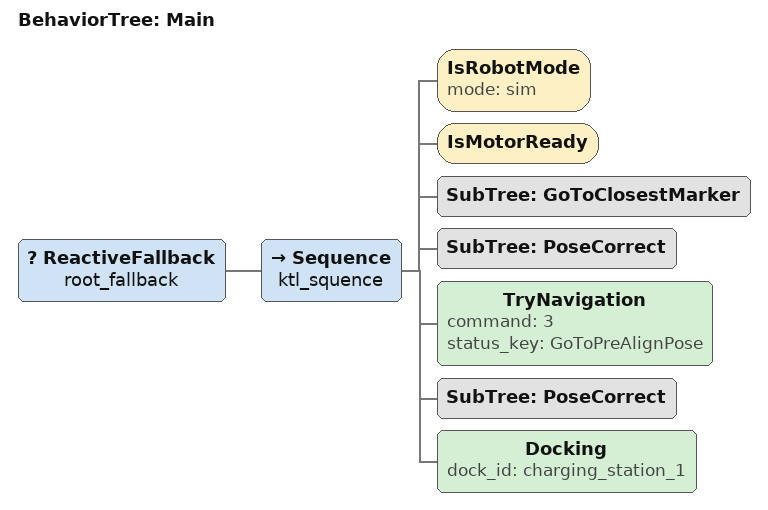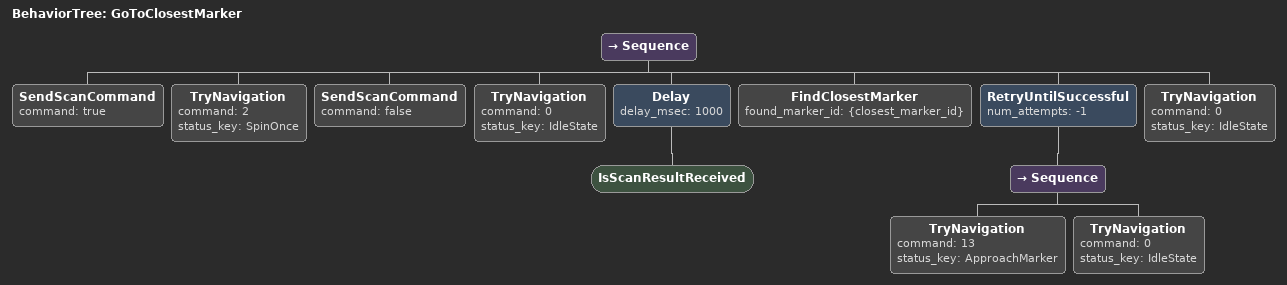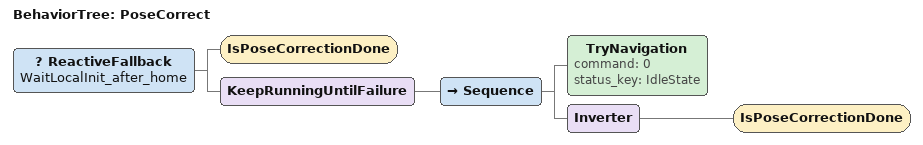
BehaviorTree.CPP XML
<?xml version="1.0" encoding="UTF-8"?>
<root BTCPP_format="4"
      main_tree_to_execute="Main">

  <BehaviorTree ID="Main">
    <ReactiveFallback name="root_fallback">

      <!-- AUTO MODE -->

      <!-- SIM MODE -->
      <Sequence name="ktl_squence">
        <IsRobotMode mode="sim"/>
        <IsMotorReady/>
        <SubTree ID="GoToClosestMarker"/>
        <SubTree ID="PoseCorrect"/>
        <TryNavigation command="3" status_key="GoToPreAlignPose"/>
        <SubTree ID="PoseCorrect"/>
        <Docking dock_id="charging_station_1"/>
      </Sequence>

    </ReactiveFallback>

  </BehaviorTree>

  <!-- SubTree to handle the entire process -->
  <BehaviorTree ID="GoToClosestMarker">
    <Sequence>
      <SendScanCommand command="true"/>
      <TryNavigation command="2" status_key="SpinOnce"/>
      <SendScanCommand command="false"/>
      <TryNavigation command="0" status_key="IdleState"/>
      <Delay delay_msec="1000">
        <IsScanResultReceived/>
      </Delay>

      <FindClosestMarker found_marker_id="{closest_marker_id}"/>

      <RetryUntilSuccessful num_attempts="-1">
        <Sequence>
          <TryNavigation command="13" status_key="ApproachMarker" />
          <TryNavigation command="0" status_key="IdleState"/>  <!-- 완료 후 IdleState로 -->
        </Sequence>
      </RetryUntilSuccessful>

      <TryNavigation command="0" status_key="IdleState"/>

    </Sequence>
  </BehaviorTree>

  <BehaviorTree ID="PoseCorrect">
    <ReactiveFallback name="WaitLocalInit_after_home">
      <IsPoseCorrectionDone/>
      <KeepRunningUntilFailure>
        <Sequence>
          <TryNavigation command="0" status_key="IdleState"/>
          <Inverter>
            <IsPoseCorrectionDone/>
          </Inverter>
        </Sequence>
      </KeepRunningUntilFailure>
    </ReactiveFallback>
  </BehaviorTree>

  <!-- (Other SubTrees like HomeMode) -->

</root>
